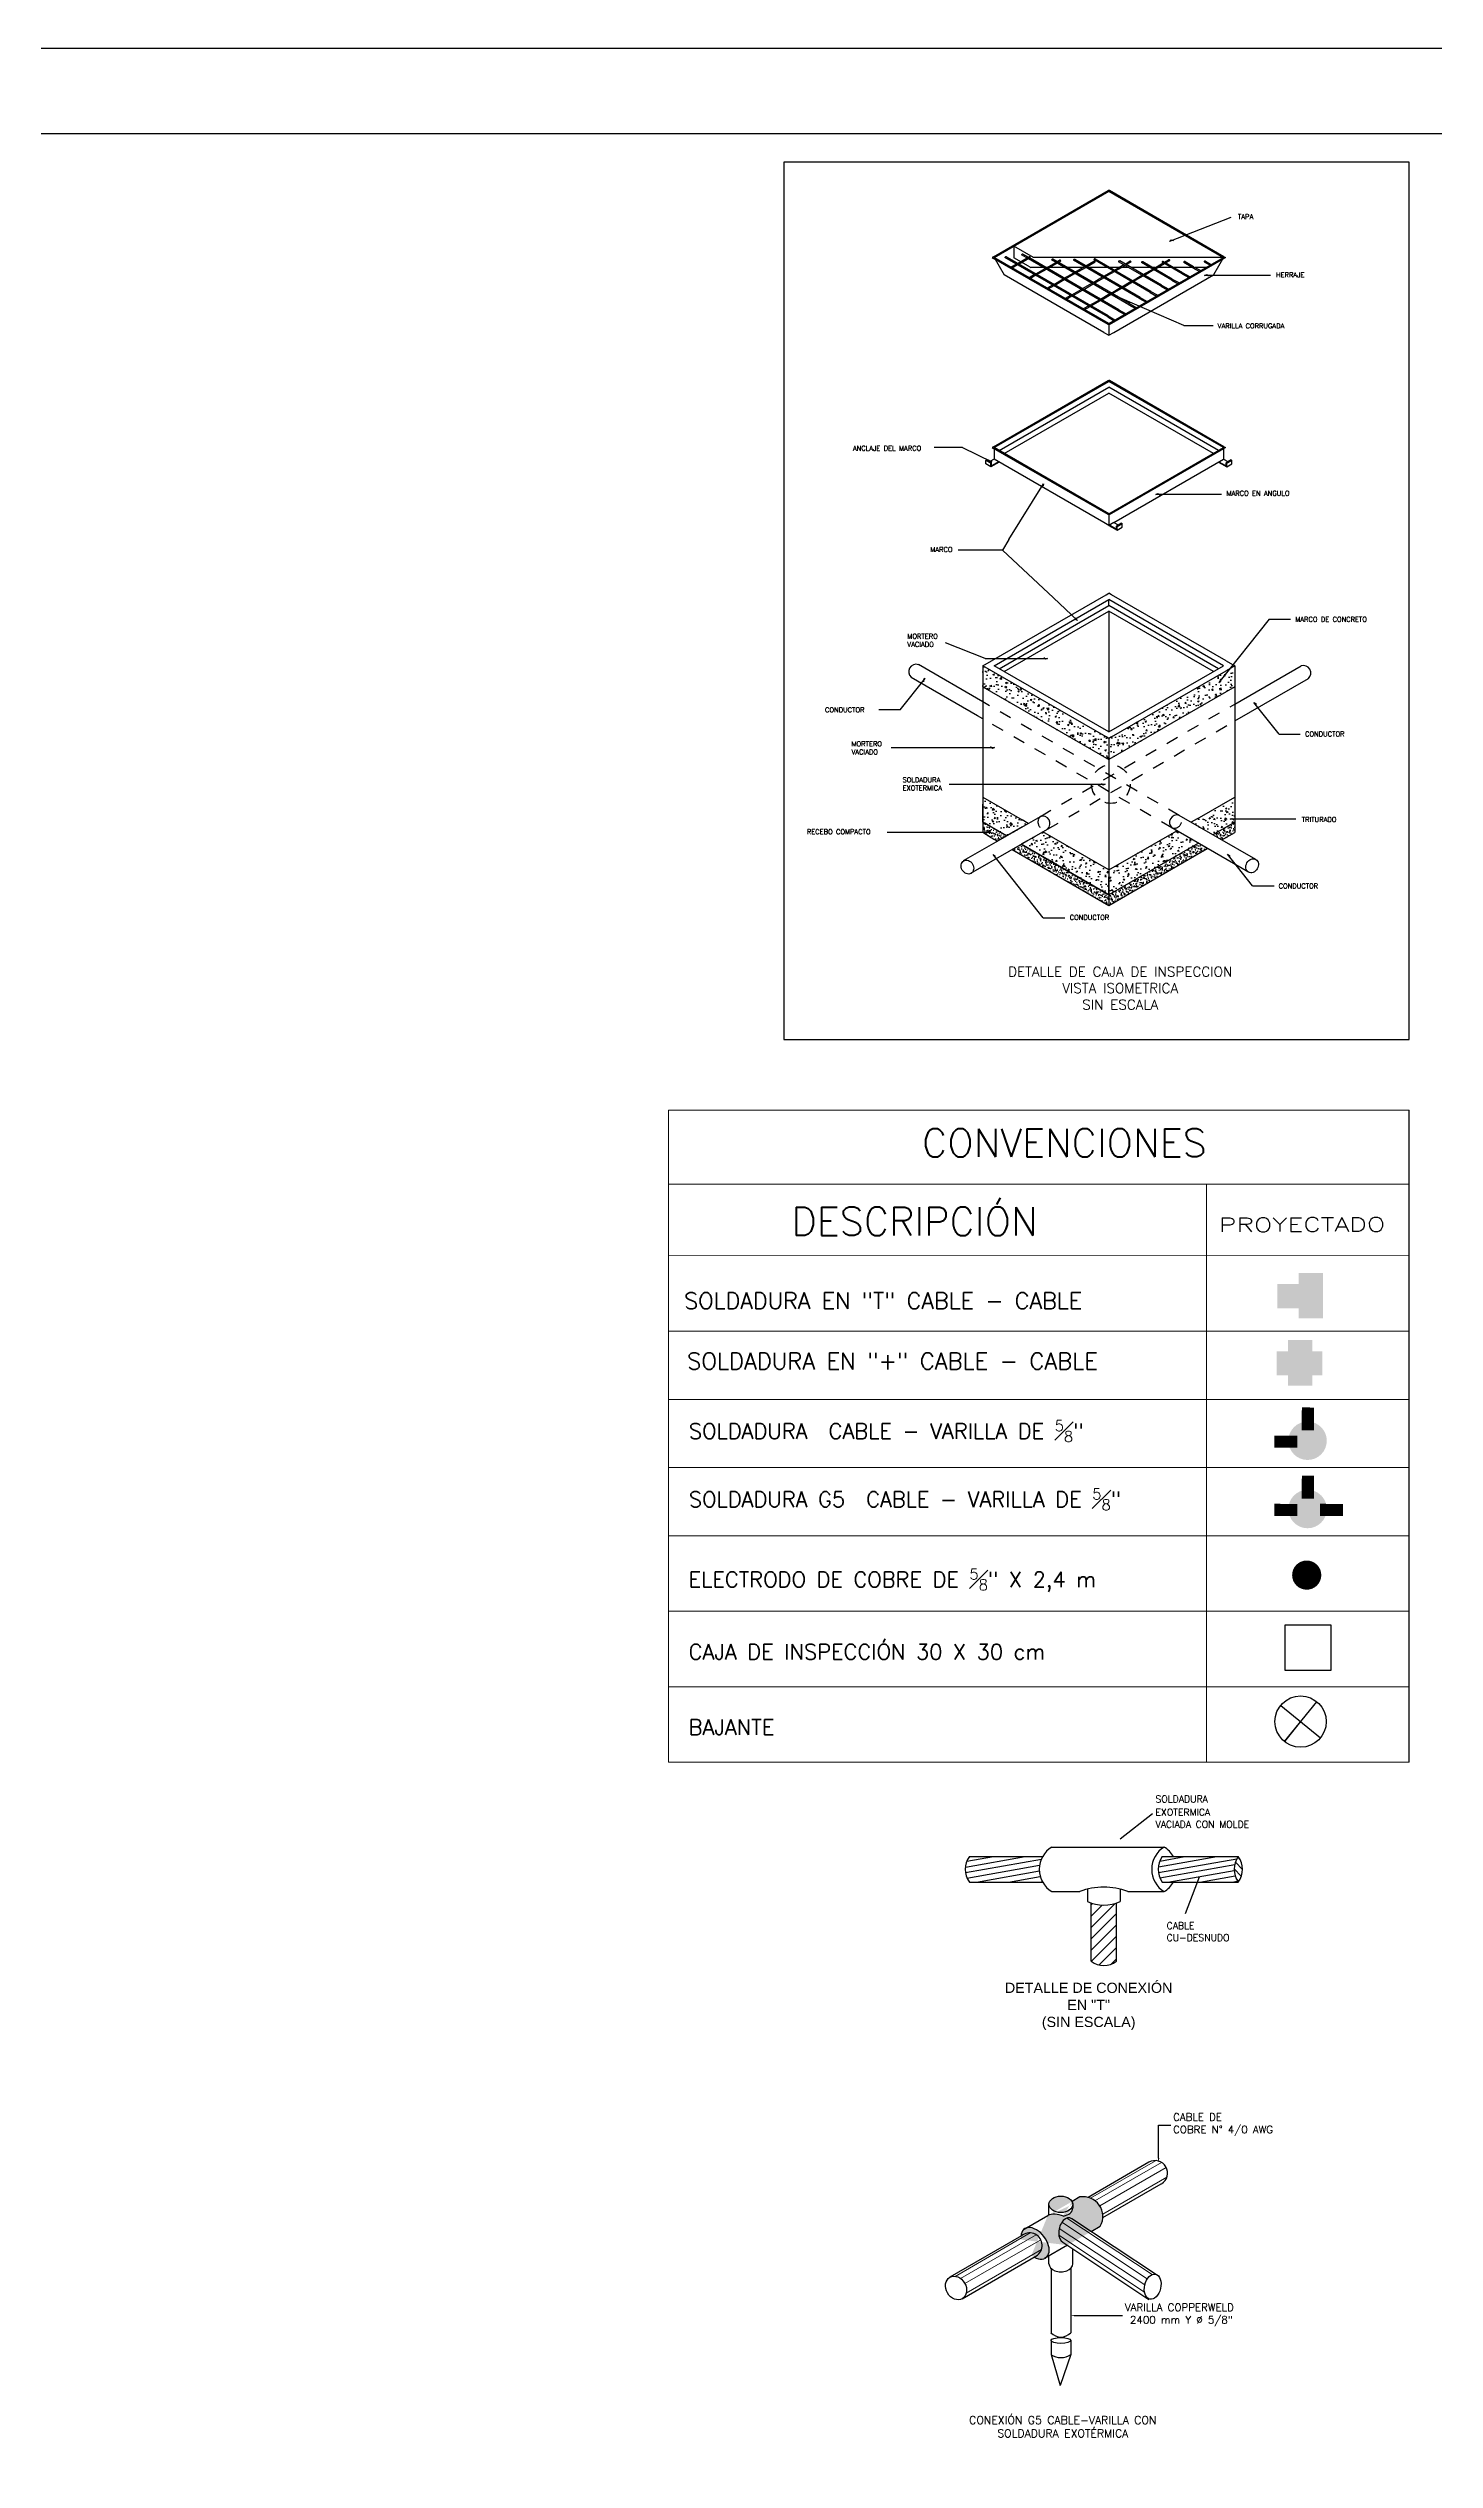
# Model space of a CAD drawing. Header units: millimetres. Extents: x 4.4 to 81.4, y 5.1 to 81.2.
# Drawn here: x 25.36 to 36.75, y 15.33 to 35.14 of the extents above; entities that cross this region are included whole.
import ezdxf
from ezdxf import colors
from ezdxf.entities.mleader import LeaderData, LeaderLine
from ezdxf.math import Vec2, Vec3

# ---------------------------------------------------------------- set-up
doc = ezdxf.new("R2010")
doc.units = ezdxf.units.MM
doc.linetypes.add('AM_ISO08W050', pattern=[18, 12, -1.5, 3, -1.5])
doc.linetypes.add('DASHED2', pattern=[0.375, 0.25, -0.125])
doc.layers.get('Defpoints').update_dxf_attribs({"color": 8})
for name, color, linetype in [('.', 1, 'Continuous'), ('apantallamiento', 7, 'Continuous'), ('DIM', 8, 'Continuous'), ('plano', 7, 'Continuous'), ('R140', 4, 'Continuous')]:
    doc.layers.add(name, color=color, linetype=linetype)
for name, color, linetype, lineweight in [('electrico', 7, 'Continuous', 30), ('Hatch', 9, 'Continuous', 5), ('TEXTOELECTRICO', 7, 'Continuous', 25)]:
    doc.layers.add(name, color=color, linetype=linetype, lineweight=lineweight)
doc.styles.add('RomanS', font='romans.shx')
doc.styles.add('SIMPLEX', font='SIMPLEX.shx')
doc.styles.get("Standard").update_dxf_attribs({"font": 'arial.ttf'})
pattern_1 = [(200, (929.59183, -817.87807), (-0.5897895, 0.412975), [0.075, -0.825]), (145, (929.5918, -817.8781), (-0.255934, -0.720793), [0.06, -0.66]), (250.45144, (929.5427, -817.84365), (-0.8457234, -0.307818), [0.06374, -0.701142]), (196.1842, (929.4918, -818.0513), (-0.8414985, 0.6769646), [0.1125, -1.2375]), (246.6356, (929.4217, -817.9949), (-1.2965, -0.3762805), [0.09561, -1.051714]), (141.1842, (929.4918, -818.0513), (-1.2965, -0.3762805), [0.09, -0.99]), (171, (929.4302, -817.958), (-0.3156272, 0.6471317), [0.075, -0.825]), (116, (929.4302, -817.958), (-0.5732923, -0.5063407), [0.06, -0.66]), (221.45144, (929.4039, -817.90405), (-0.8889195, 0.140791), [0.06374, -0.701142]), (187.5, (929.59183, -817.87807), (-0.17697767, -0.2822146), [0, -0.652, 0, -0.67, 0, -0.6625]), (157.5, (929.59183, -817.87807), (-0.4250308, -0.2100358), [0, -0.382, 0, -0.637, 0, -0.2525]), (117.5, (929.78495, -817.98957), (-0.45102635, 0.2864443), [0, -0.25, 0, -0.78, 0, -1.035]), (107.5, (929.87156, -818.03957), (-0.5551065, 0.2048996), [0, -0.325, 0, -0.518, 0, -0.735])]
pattern_2 = [(187.5, (929.59183, -817.87807), (-0.0908858, -0.1700175), [0, -0.152, 0, -0.17, 0, -0.1625]), (157.5, (929.59183, -817.87807), (-0.29437446, -0.1559162), [0, -0.082, 0, -0.137, 0, -0.0525]), (117.5, (929.69835, -817.93957), (-0.26997555, 0.155217), [0, -0.05, 0, -0.18, 0, -0.235]), (107.5, (929.69835, -817.93957), (-0.304222, 0.0742974), [0, -0.025, 0, -0.118, 0, -0.135])]

# ---------------------------------------------------------------- blocks, each defined once
blk = doc.blocks.new('CAJA DE INSPECCION')
h = blk.add_hatch(color=256)
h.dxf.hatch_style = 1
h.paths.add_polyline_path([(1030.5, -730.7), (1030.43, -730.74), (1030.5, -730.78), (1036, -733.95), (1036.02, -733.97), (1036.05, -733.95), (1041.55, -730.78), (1041.62, -730.74), (1041.55, -730.7), (1036.05, -727.52), (1036.02, -727.51), (1036, -727.52)])
h.paths.add_polyline_path([(1036.02, -733.91), (1030.52, -730.74), (1036.02, -727.56), (1041.52, -730.74)], flags=16)
h = blk.add_hatch(color=256)
h.dxf.hatch_style = 1
h.paths.add_polyline_path([(1030.5, -739.82), (1030.43, -739.86), (1030.5, -739.9), (1036, -743.07), (1036.02, -743.09), (1036.05, -743.07), (1041.55, -739.9), (1041.62, -739.86), (1041.55, -739.82), (1036.05, -736.64), (1036.02, -736.63), (1036, -736.64)])
h.paths.add_polyline_path([(1036.02, -743.03), (1030.52, -739.86), (1036.02, -736.68), (1041.52, -739.86)], flags=16)
h = blk.add_hatch()
h.set_pattern_fill('AR-CONC', color=256, scale=0.1)
h.set_pattern_definition([(50, (929.59183, -817.87807), (0.7172602, -0.0627521), [0.075, -0.825]), (355, (929.5918, -817.8781), (-0.1387513, 0.752192), [0.06, -0.66]), (100.45144, (929.6516, -817.8833), (0.578509, 0.68944), [0.06374, -0.701142]), (46.1842, (929.5918, -817.6781), (1.0672413, -0.165519), [0.1125, -1.2375]), (96.6356, (929.6808, -817.6919), (0.934662, 0.974119), [0.09561, -1.051714]), (351.1842, (929.5918, -817.6781), (0.934662, 0.974119), [0.09, -0.99]), (21, (929.69183, -817.72807), (0.596907, -0.402619), [0.075, -0.825]), (326, (929.6918, -817.7281), (0.2433153, 0.72515), [0.06, -0.66]), (71.45144, (929.7416, -817.7616), (0.8402224, 0.322531), [0.06374, -0.701142]), (37.5, (929.59183, -817.87807), (0.01215986, 0.33289385), [0, -0.652, 0, -0.67, 0, -0.6625]), (7.5, (929.59183, -817.87807), (0.2630695, 0.3944117), [0, -0.382, 0, -0.637, 0, -0.2525]), (327.5, (929.36883, -817.87807), (0.53382244, -0.02255487), [0, -0.25, 0, -0.78, 0, -1.035]), (317.5, (929.26883, -817.87807), (0.5831862, 0.100105), [0, -0.325, 0, -0.518, 0, -0.735])])
h.paths.add_polyline_path([(1030.39, -750.56), (1029.98, -750.33), (1029.98, -751.33), (1036.02, -754.82), (1036.02, -753.82), (1035.89, -753.74)])
h.paths.add_polyline_path([(1042.07, -751.33), (1042.07, -750.33), (1041.66, -750.56), (1036.16, -753.74), (1036.02, -753.82), (1036.02, -754.82)])
h = blk.add_hatch()
h.set_pattern_fill('AR-CONC', color=256, scale=0.1, angle=150)
h.set_pattern_definition(pattern_1)
h.paths.add_polyline_path([(1032.16, -757.89), (1031.12, -758.49), (1029.98, -757.83), (1029.98, -756.63)])
h.paths.add_polyline_path([(1031.82, -758.89), (1032.86, -758.29), (1036.02, -760.12), (1036.02, -761.32)])
h = blk.add_hatch()
h.set_pattern_fill('AR-CONC', color=256, scale=0.1, angle=150)
h.set_pattern_definition(pattern_1)
h.paths.add_polyline_path([(1039.98, -757.83), (1041.02, -758.43), (1042.07, -757.83), (1042.07, -756.63)])
h.paths.add_polyline_path([(1040.32, -758.84), (1039.28, -758.24), (1036.02, -760.12), (1036.02, -761.32)])
h = blk.add_hatch()
h.set_pattern_fill('AR-SAND', color=256, scale=0.1, angle=150)
h.set_pattern_definition(pattern_2)
h.paths.add_polyline_path([(1029.98, -758.33), (1030.42, -758.08), (1029.98, -757.83)])
h.paths.add_polyline_path([(1031.82, -758.89), (1031.39, -759.14), (1036.02, -761.82), (1036.02, -761.32)])
h.paths.add_polyline_path([(1030.69, -758.74), (1031.12, -758.49), (1030.42, -758.08), (1029.98, -758.33)])
h = blk.add_hatch()
h.set_pattern_fill('AR-SAND', color=256, scale=0.1, angle=150)
h.set_pattern_definition(pattern_2)
h.paths.add_polyline_path([(1040.75, -759.09), (1040.32, -758.84), (1036.02, -761.32), (1036.02, -761.82)])
h.paths.add_polyline_path([(1041.02, -758.43), (1041.45, -758.68), (1042.07, -758.33), (1042.07, -757.83)])
for p, q in [((1030.5, -730.7), (1036, -727.52)), ((1030.52, -730.74), (1036.02, -727.56)), ((1036, -727.52), (1036.02, -727.51)), ((1036.05, -727.52), (1036.02, -727.51)), ((1041.52, -730.74), (1036.02, -727.56)), ((1036.02, -727.56), (1041.52, -730.74)), ((1041.55, -730.7), (1036.05, -727.52)), ((1041.88, -728.82), (1038.94, -729.97)), ((1038.94, -729.97), (1039.02, -729.89)), ((1039.02, -729.89), (1039.12, -729.92)), ((1030.5, -730.7), (1030.43, -730.74)), ((1030.43, -730.74), (1030.5, -730.78)), ((1036, -733.95), (1030.5, -730.78)), ((1036.02, -733.91), (1030.52, -730.74)), ((1030.52, -730.74), (1031, -731.57)), ((1035.97, -733.59), (1031.04, -730.74)), ((1031.15, -730.74), (1031.1, -730.71)), ((1036, -733.54), (1031.15, -730.74)), ((1031.59, -731.06), (1031.33, -731.21)), ((1031.65, -731.09), (1031.36, -731.26)), ((1032.41, -730.74), (1031.47, -730.19)), ((1031.47, -730.19), (1031.47, -730.75)), ((1032.17, -731.15), (1031.47, -730.75)), ((1031.65, -731.02), (1032.1, -730.76)), ((1031.71, -731.06), (1032.16, -730.8)), ((1032.06, -730.74), (1031.84, -730.61)), ((1032.18, -730.74), (1031.9, -730.58)), ((1036.48, -733.29), (1032.06, -730.74)), ((1032.16, -730.73), (1032.2, -730.71)), ((1032.17, -731.15), (1032.28, -731.22)), ((1036.51, -733.24), (1032.18, -730.74)), ((1032.22, -730.76), (1032.26, -730.74)), ((1041.52, -730.74), (1032.41, -730.74)), ((1033.03, -731.23), (1033.48, -730.97)), ((1033.09, -731.26), (1033.54, -731)), ((1036.99, -733), (1033.28, -730.85)), ((1037.02, -732.95), (1033.34, -730.82)), ((1033.54, -730.93), (1033.66, -730.86)), ((1033.6, -730.97), (1033.72, -730.9)), ((1037.5, -732.7), (1034.33, -730.87)), ((1037.53, -732.65), (1034.39, -730.84)), ((1034.4, -731.44), (1034.86, -731.17)), ((1034.92, -731.14), (1035.31, -730.91)), ((1034.98, -731.17), (1035.37, -730.95)), ((1038.01, -732.41), (1035.31, -730.84)), ((1038.04, -732.36), (1035.37, -730.81)), ((1036.02, -733.91), (1041.52, -730.74)), ((1036.05, -733.95), (1041.55, -730.78)), ((1036.29, -731.35), (1036.75, -731.08)), ((1036.35, -731.38), (1036.81, -731.12)), ((1038.53, -732.11), (1036.49, -730.94)), ((1038.56, -732.06), (1036.55, -730.9)), ((1036.81, -731.05), (1037.03, -730.92)), ((1036.86, -731.08), (1037.09, -730.95)), ((1039.04, -731.82), (1037.59, -730.98)), ((1039.07, -731.77), (1037.65, -730.95)), ((1038.18, -731.26), (1038.64, -731)), ((1038.24, -731.29), (1038.7, -731.03)), ((1039.55, -731.52), (1038.58, -730.96)), ((1039.58, -731.47), (1038.64, -730.93)), ((1038.7, -730.96), (1038.89, -730.85)), ((1038.75, -731), (1038.95, -730.88)), ((1040.06, -731.23), (1039.62, -730.97)), ((1040.09, -731.18), (1039.68, -730.94)), ((1040.09, -731.18), (1040.4, -731.35)), ((1040.6, -730.95), (1040.88, -731.11)), ((1040.66, -730.92), (1040.91, -731.06)), ((1040.91, -731.06), (1040.94, -731.08)), ((1041.52, -730.74), (1041.04, -731.57)), ((1041.55, -730.7), (1041.62, -730.74)), ((1041.62, -730.74), (1041.55, -730.78)), ((1035.78, -734.33), (1031, -731.57)), ((1032.46, -731.56), (1032.2, -731.71)), ((1032.52, -731.59), (1032.23, -731.76)), ((1032.89, -731.22), (1032.28, -731.22)), ((1032.52, -731.52), (1032.97, -731.26)), ((1032.57, -731.56), (1033.03, -731.3)), ((1034.78, -731.22), (1033.01, -731.22)), ((1033.32, -732.06), (1033.07, -732.21)), ((1033.38, -732.09), (1033.1, -732.26)), ((1033.38, -732.03), (1033.83, -731.76)), ((1033.44, -732.06), (1033.89, -731.8)), ((1033.89, -731.73), (1034.35, -731.47)), ((1033.95, -731.76), (1034.4, -731.5)), ((1034.25, -732.53), (1034.7, -732.27)), ((1034.31, -732.56), (1034.76, -732.3)), ((1034.46, -731.47), (1034.92, -731.21)), ((1034.76, -732.23), (1035.21, -731.97)), ((1034.82, -732.27), (1035.27, -732)), ((1034.94, -731.22), (1034.9, -731.22)), ((1035.96, -731.22), (1035.05, -731.22)), ((1035.27, -731.94), (1035.72, -731.67)), ((1035.33, -731.97), (1035.78, -731.71)), ((1035.78, -731.64), (1036.24, -731.38)), ((1035.84, -731.67), (1036.29, -731.41)), ((1036.51, -731.22), (1036.08, -731.22)), ((1036.14, -732.44), (1036.59, -732.18)), ((1036.2, -732.47), (1036.65, -732.21)), ((1036.26, -734.33), (1041.04, -731.57)), ((1036.98, -731.22), (1036.63, -731.22)), ((1036.65, -732.14), (1037.1, -731.88)), ((1036.71, -732.18), (1037.16, -731.91)), ((1038, -731.22), (1037.1, -731.22)), ((1037.16, -731.85), (1037.61, -731.59)), ((1037.22, -731.88), (1037.67, -731.62)), ((1037.67, -731.55), (1038.13, -731.29)), ((1037.73, -731.59), (1038.18, -731.32)), ((1038.04, -732.36), (1038.35, -732.53)), ((1038.25, -731.22), (1038.12, -731.22)), ((1039.02, -731.22), (1038.37, -731.22)), ((1038.53, -732.11), (1038.84, -732.29)), ((1038.56, -732.06), (1038.87, -732.24)), ((1038.87, -732.24), (1038.89, -732.26)), ((1039.04, -731.82), (1039.35, -732)), ((1039.07, -731.77), (1039.38, -731.94)), ((1040.05, -731.22), (1039.14, -731.22)), ((1039.38, -731.94), (1039.41, -731.96)), ((1039.55, -731.52), (1039.86, -731.7)), ((1039.58, -731.47), (1039.89, -731.65)), ((1039.89, -731.65), (1039.92, -731.67)), ((1040.06, -731.23), (1040.37, -731.41)), ((1040.69, -731.22), (1040.16, -731.22)), ((1040.4, -731.35), (1040.43, -731.37)), ((1040.62, -731.6), (1040.73, -731.56)), ((1043.78, -731.6), (1040.62, -731.6)), ((1040.73, -731.56), (1040.81, -731.63)), ((1034.19, -732.56), (1033.93, -732.71)), ((1034.25, -732.59), (1033.96, -732.76)), ((1035.06, -733.06), (1034.8, -733.21)), ((1035.12, -733.1), (1034.83, -733.26)), ((1035.12, -733.03), (1035.57, -732.77)), ((1035.18, -733.06), (1035.63, -732.8)), ((1035.63, -732.73), (1036.08, -732.47)), ((1035.69, -732.77), (1036.14, -732.5)), ((1039.63, -734), (1036.07, -732.47)), ((1036.07, -732.47), (1036.18, -732.47)), ((1036.18, -732.47), (1036.24, -732.57)), ((1036.48, -733.29), (1036.79, -733.47)), ((1036.51, -733.24), (1036.82, -733.42)), ((1036.82, -733.42), (1036.85, -733.44)), ((1036.99, -733), (1037.3, -733.18)), ((1037.02, -732.95), (1037.33, -733.13)), ((1037.33, -733.13), (1037.36, -733.14)), ((1037.5, -732.7), (1037.81, -732.88)), ((1037.53, -732.65), (1037.84, -732.83)), ((1037.84, -732.83), (1037.87, -732.85)), ((1038.01, -732.41), (1038.32, -732.59)), ((1038.35, -732.53), (1038.38, -732.55)), ((1035.78, -734.33), (1036.02, -734.47)), ((1035.97, -733.59), (1036.28, -733.77)), ((1036, -733.54), (1036.31, -733.72)), ((1036.02, -733.97), (1036, -733.95)), ((1036.02, -733.91), (1036.02, -734.47)), ((1036.05, -733.95), (1036.02, -733.97)), ((1036.02, -734.47), (1036.26, -734.33)), ((1036.31, -733.72), (1036.34, -733.73)), ((1039.63, -734), (1041.03, -734)), ((1030.5, -739.82), (1036, -736.64)), ((1030.52, -739.86), (1036.02, -736.68)), ((1030.76, -740), (1036.02, -736.96)), ((1036, -736.64), (1036.02, -736.63)), ((1036.05, -736.64), (1036.02, -736.63)), ((1041.52, -739.86), (1036.02, -736.68)), ((1041.28, -740), (1036.02, -736.96)), ((1041.55, -739.82), (1036.05, -736.64)), ((1031, -740.14), (1036.02, -737.24)), ((1041.04, -740.14), (1036.02, -737.24)), ((1029, -739.85), (1027.64, -739.85)), ((1029, -739.85), (1030.42, -740.54)), ((1030.16, -740.45), (1030.13, -740.47)), ((1030.16, -740.45), (1030.4, -740.59)), ((1030.31, -740.53), (1030.26, -740.44)), ((1030.52, -740.41), (1030.31, -740.53)), ((1030.5, -739.82), (1030.43, -739.86)), ((1030.43, -739.86), (1030.5, -739.9)), ((1036, -743.07), (1030.5, -739.9)), ((1036.02, -743.03), (1030.52, -739.86)), ((1030.52, -739.86), (1030.52, -740.41)), ((1035.78, -743.45), (1030.52, -740.41)), ((1036.02, -743.03), (1041.52, -739.86)), ((1036.05, -743.07), (1041.55, -739.9)), ((1036.26, -743.45), (1041.52, -740.41)), ((1041.52, -739.86), (1041.52, -740.41)), ((1041.52, -740.41), (1041.73, -740.53)), ((1041.55, -739.82), (1041.62, -739.86)), ((1041.62, -739.86), (1041.55, -739.9)), ((1041.89, -740.45), (1041.65, -740.59)), ((1041.89, -740.45), (1041.92, -740.47)), ((1030.13, -740.64), (1030.13, -740.47)), ((1030.37, -740.6), (1030.13, -740.47)), ((1030.37, -740.78), (1030.13, -740.64)), ((1030.42, -740.54), (1030.31, -740.53)), ((1030.76, -740.55), (1030.37, -740.78)), ((1030.4, -740.59), (1030.37, -740.6)), ((1030.37, -740.78), (1030.37, -740.6)), ((1030.74, -740.54), (1030.4, -740.73)), ((1030.4, -740.73), (1030.4, -740.59)), ((1031.23, -744.27), (1032.89, -741.59)), ((1032.89, -741.59), (1032.87, -741.69)), ((1041.28, -740.55), (1041.68, -740.78)), ((1041.31, -740.54), (1041.65, -740.73)), ((1041.65, -740.73), (1041.65, -740.59)), ((1041.65, -740.59), (1041.68, -740.6)), ((1041.68, -740.6), (1041.92, -740.47)), ((1041.68, -740.78), (1041.68, -740.6)), ((1041.68, -740.78), (1041.92, -740.64)), ((1041.92, -740.64), (1041.92, -740.47)), ((1032.87, -741.69), (1032.77, -741.73)), ((1038.28, -742.1), (1038.38, -742.06)), ((1041.43, -742.1), (1038.28, -742.1)), ((1038.38, -742.06), (1038.47, -742.12)), ((1036.02, -743.59), (1035.78, -743.45)), ((1036.02, -743.09), (1036, -743.07)), ((1036.02, -743.03), (1036.02, -743.59)), ((1036.05, -743.07), (1036.02, -743.09)), ((1036.26, -743.45), (1036.02, -743.59)), ((1036.02, -743.59), (1036.42, -743.82)), ((1036.05, -743.57), (1036.39, -743.77)), ((1036.26, -743.45), (1036.47, -743.57)), ((1036.63, -743.48), (1036.39, -743.62)), ((1036.39, -743.77), (1036.39, -743.62)), ((1036.39, -743.62), (1036.42, -743.64)), ((1036.42, -743.64), (1036.66, -743.5)), ((1036.42, -743.82), (1036.42, -743.64)), ((1036.42, -743.82), (1036.66, -743.68)), ((1036.63, -743.48), (1036.66, -743.5)), ((1036.66, -743.68), (1036.66, -743.5)), ((1030.92, -744.78), (1028.79, -744.78)), ((1031.23, -744.27), (1030.92, -744.78)), ((1033.37, -747.07), (1030.92, -744.78)), ((1030.39, -750.09), (1035.89, -746.92)), ((1030.52, -750.33), (1036.02, -747.15)), ((1033.37, -747.07), (1034.52, -748.15)), ((1035.89, -746.92), (1036.02, -746.84)), ((1036.16, -746.92), (1036.02, -746.84)), ((1041.52, -750.33), (1036.02, -747.15)), ((1036.02, -747.43), (1036.02, -747.15)), ((1041.66, -750.09), (1036.16, -746.92)), ((1030.76, -750.47), (1036.02, -747.43)), ((1031, -750.6), (1036.02, -747.71)), ((1034.42, -748.11), (1034.4, -748)), ((1034.52, -748.15), (1034.42, -748.11)), ((1041.28, -750.47), (1036.02, -747.43)), ((1041.04, -750.6), (1036.02, -747.71)), ((1036.02, -747.71), (1036.02, -753.5)), ((1043.72, -748.09), (1041.3, -751.13)), ((1043.72, -748.09), (1044.74, -748.09)), ((1029.98, -752.06), (1026.89, -750.27)), ((1029.98, -750.33), (1030.39, -750.09)), ((1030.39, -750.56), (1029.98, -750.33)), ((1029.98, -750.33), (1029.98, -751.33)), ((1030.1, -749.97), (1033.09, -749.97)), ((1035.89, -753.74), (1030.39, -750.56)), ((1036.02, -753.5), (1030.52, -750.33)), ((1032.99, -750.01), (1032.9, -749.94)), ((1033.09, -749.97), (1032.99, -750.01)), ((1036.02, -753.5), (1041.52, -750.33)), ((1036.16, -753.74), (1041.66, -750.56)), ((1041.66, -750.09), (1042.07, -750.33)), ((1042.07, -750.33), (1041.66, -750.56)), ((1042.07, -750.33), (1042.07, -751.33)), ((1042.07, -752.16), (1045.25, -750.33)), ((1026.02, -752.44), (1027.22, -750.93)), ((1029.72, -752.72), (1026.54, -750.88)), ((1027.22, -750.93), (1027.13, -750.98)), ((1027.13, -750.98), (1027.13, -751.09)), ((1029.98, -751.33), (1036.02, -754.82)), ((1029.98, -751.33), (1029.98, -757.33)), ((1042.07, -751.33), (1036.02, -754.82)), ((1041.3, -751.13), (1041.4, -751.07)), ((1041.4, -751.07), (1041.4, -750.96)), ((1042.07, -752.97), (1045.6, -750.93)), ((1042.07, -751.33), (1042.07, -757.33)), ((1026.02, -752.44), (1024.99, -752.44)), ((1044.19, -753.6), (1042.98, -752.08)), ((1042.98, -752.08), (1043.08, -752.14)), ((1043.08, -752.14), (1043.08, -752.25)), ((1025.58, -754.25), (1030.54, -754.25)), ((1030.44, -754.29), (1030.35, -754.22)), ((1030.54, -754.25), (1030.44, -754.29)), ((1036.02, -753.82), (1035.89, -753.74)), ((1036.16, -753.74), (1036.02, -753.82)), ((1036.02, -753.82), (1036.02, -754.82)), ((1044.19, -753.6), (1045.21, -753.6)), ((1036.02, -754.82), (1036.02, -760.82)), ((1028.37, -756.01), (1035.85, -756.01)), ((1029.98, -756.63), (1031.87, -757.72)), ((1035.75, -756.05), (1035.67, -755.98)), ((1035.85, -756.01), (1035.75, -756.05)), ((1040.27, -757.67), (1042.07, -756.63)), ((1029.06, -759.67), (1032.74, -757.55)), ((1029.98, -757.83), (1029.98, -756.96)), ((1029.98, -757.33), (1029.98, -757.94)), ((1032.16, -757.89), (1031.87, -757.72)), ((1043.08, -759.62), (1039.4, -757.5)), ((1040.27, -757.67), (1039.98, -757.83)), ((1041.84, -757.69), (1041.94, -757.65)), ((1045, -757.69), (1041.84, -757.69)), ((1041.94, -757.65), (1042.03, -757.71)), ((1042.07, -757.33), (1042.07, -758.33)), ((1025.39, -758.3), (1030.35, -758.3)), ((1029.41, -760.28), (1033.09, -758.16)), ((1030.07, -757.88), (1029.98, -757.83)), ((1031.12, -758.49), (1029.98, -757.83)), ((1030.25, -758.34), (1030.16, -758.28)), ((1030.35, -758.3), (1030.25, -758.34)), ((1030.34, -758.54), (1030.69, -758.74)), ((1031.12, -758.49), (1030.77, -758.29)), ((1031.87, -758.05), (1031.12, -758.49)), ((1032.57, -758.46), (1031.82, -758.89)), ((1036.02, -761.32), (1031.82, -758.89)), ((1031.82, -758.89), (1036.02, -761.32)), ((1036.02, -760.12), (1032.86, -758.29)), ((1036.02, -760.12), (1039.28, -758.24)), ((1040.32, -758.84), (1036.02, -761.32)), ((1042.73, -760.23), (1039.05, -758.1)), ((1042.07, -757.83), (1041.02, -758.43)), ((1041.45, -758.68), (1042.07, -758.33)), ((1032.88, -762.42), (1030.47, -759.38)), ((1030.47, -759.38), (1030.56, -759.44)), ((1030.56, -759.44), (1030.57, -759.55)), ((1031.39, -759.14), (1036.02, -761.82)), ((1036.02, -761.82), (1040.75, -759.09)), ((1042.92, -760.88), (1041.72, -759.37)), ((1041.72, -759.37), (1041.81, -759.42)), ((1041.81, -759.42), (1041.81, -759.53)), ((1036.02, -761.32), (1036.02, -760.45)), ((1036.02, -760.82), (1036.02, -761.82)), ((1042.92, -760.88), (1043.95, -760.88)), ((1032.88, -762.42), (1033.91, -762.42))]:
    blk.add_line(p, q)
at = {"color": 7}
for p, q in [((1030.1, -749.97), (1028.19, -749.23)), ((1029.98, -752.87), (1029.72, -752.72)), ((1029.98, -757.94), (1029.98, -758.33)), ((1030.34, -758.54), (1029.98, -758.33)), ((1030.77, -758.29), (1030.07, -757.88))]:
    blk.add_line(p, q, dxfattribs=at)
at = {"linetype": 'DASHED2'}
for p, q in [((1039.4, -757.5), (1029.98, -752.06)), ((1039.05, -758.1), (1029.98, -752.87)), ((1032.74, -757.55), (1042.07, -752.16)), ((1033.09, -758.16), (1042.07, -752.97))]:
    blk.add_line(p, q, dxfattribs=at)
at = {"color": 7}
blk.add_lwpolyline([(1020.43, -768.25), (1050.43, -768.25), (1050.43, -726.17), (1020.43, -726.17)], close=True, dxfattribs=at)
at = {"linetype": 'DASHED2'}
blk.add_circle((1036.12, -756), 0.927, dxfattribs=at)
for centre, radius, start, end in [((1031.08, -730.74), 0.0393, 60.0553, 179.9447), ((1031.88, -730.61), 0.0393, 60.0553, 179.9447), ((1032.22, -730.74), 0.0393, 0.0553, 119.9447), ((1033.32, -730.85), 0.0393, 60.0553, 179.9447), ((1033.68, -730.9), 0.0393, 0.0553, 119.9447), ((1034.37, -730.87), 0.0393, 60.0553, 179.9447), ((1035.35, -730.84), 0.0393, 60.0553, 179.9447), ((1035.33, -730.95), 0.0393, 0.0553, 119.9447), ((1036.53, -730.94), 0.0393, 60.0553, 179.9447), ((1037.05, -730.95), 0.0393, 0.0553, 119.9447), ((1037.63, -730.98), 0.0393, 60.0553, 179.9447), ((1038.62, -730.96), 0.0393, 60.0553, 179.9447), ((1038.91, -730.88), 0.0393, 0.0553, 119.9447), ((1039.66, -730.97), 0.0393, 60.0553, 179.9447), ((1040.64, -730.95), 0.0393, 60.0553, 179.9447), ((1026.78, -750.61), 0.357, 71.7549, 228.2451), ((1045.36, -750.67), 0.357, 311.7549, 108.2451), ((1032.85, -757.89), 0.357, 311.7549, 108.2451), ((1039.29, -757.84), 0.357, 71.7549, 228.2451)]:
    blk.add_arc(centre, radius, start, end)
for centre, start, end in [((1032.98, -757.82), 131.6315, 288.1217), ((1039.16, -757.76), 251.6315, 48.1217)]:
    blk.add_arc(centre, 0.357, start, end, dxfattribs=at)
for centre, major_axis in [((1029.24, -759.98), (-0.175, 0.303)), ((1042.9, -759.92), (-0.175, -0.303))]:
    blk.add_ellipse(centre, major_axis=major_axis, ratio=0.815625, start_param=-1.570796, end_param=4.712389)
at = {"layer": 'electrico', "color": 7, "linetype": 'AM_ISO08W050', "lineweight": 0, "ltscale": 0.7, "attachment_point": 1, "rotation": 359.9967, "style": 'RomanS'}
for s, width, gutter_width, heights, insert, char_height in [('TAPA', 4.7376, 1, [0], (1042.22, -728.66), 0.235), ('HERRAJE', 4.7376, 1, [0], (1044.04, -731.45), 0.235), ('VARILLA CORRUGADA', 4.7376, 1, [0], (1041.25, -733.9), 0.2345), ('ANCLAJE DEL MARCO', 4.7376, 1, [0], (1023.75, -739.77), 0.2345), ('MARCO EN ANGULO ', 4.7376, 1, [0], (1041.67, -741.93), 0.2345), ('MARCO', 4.7376, 1, [0], (1027.46, -744.63), 0.235), ('MARCO DE CONCRETO ', 4.7376, 1, [0], (1044.97, -747.98), 0.2345), ('MORTERO\\PVACIADO', 1.758, 1, [0], (1026.36, -748.79), 0.235), ('CONDUCTOR', 4.7376, 1, [0], (1022.41, -752.32), 0.235), ('MORTERO\\PVACIADO', 1.758, 1, [0], (1023.68, -753.95), 0.235), ('CONDUCTOR', 4.7376, 1, [0], (1045.44, -753.48), 0.235), ('SOLDADURA EXOTERMICA ', 2.4366, 1, [0], (1026.13, -755.68), 0.2345), ('TRITURADO', 4.7376, 1, [0], (1045.28, -757.58), 0.235), ('RECEBO COMPACTO', 4.7376, 1, [0], (1021.54, -758.17), 0.2345), ('CONDUCTOR', 4.7376, 1, [0], (1044.17, -760.77), 0.235), ('CONDUCTOR', 4.7376, 1, [0], (1034.15, -762.28), 0.235), ('\\pxqc;DETALLE DE CAJA DE INSPECCION VISTA ISOMETRICA\\PSIN ESCALA ', 13.5232, 0, [4.04], (1029.81, -764.76), 0.4753)]:
    blk.add_mtext_dynamic_manual_height_columns(s, width=width, gutter_width=gutter_width, heights=heights, dxfattribs=dict(at, insert=insert, char_height=char_height))
blk = doc.blocks.new('*X27')
at = {"color": 0}
for p, q in [((508.7, 12.1), (508, 12.9)), ((509.5, 4.1), (506.3, 7.4)), ((510, 7.2), (506.8, 10.5)), ((508.4, 1.7), (507.3, 2.8))]:
    blk.add_line(p, q, dxfattribs=at)
blk = doc.blocks.new('*X26')
at = {"color": 0}
for p, q in [((383.1, 8.2), (410.5, 13.1)), ((383.1, 5.7), (417.9, 11.8)), ((383.7, 10.9), (395.9, 13.1)), ((471.5, 8.3), (498.3, 13.1)), ((471.5, 5.8), (507.5, 12.1)), ((472.2, 11), (483.6, 13.1)), ((383.8, 3.2), (417.1, 9.1)), ((388.1, 1.4), (417, 6.5)), ((402.8, 1.4), (417.4, 4)), ((417.4, 1.4), (418.4, 1.6)), ((472.2, 3.3), (506.5, 9.4)), ((475.9, 1.4), (506.3, 6.7)), ((490.5, 1.4), (506.7, 4.2)), ((505.2, 1.4), (507.8, 1.8))]:
    blk.add_line(p, q, dxfattribs=at)
blk = doc.blocks.new('detalle de conexion en T')
h = blk.add_hatch()
h.set_pattern_fill('ANSI31', color=256)
h.set_pattern_definition([(45, (8.24695, 4.30839), (-0.0883883, 0.0883883), [])])
h.paths.add_polyline_path([(13.179, 4.969, -0.167864), (12.783, 4.969), (12.783, 4.062, 0.32261), (13.179, 4.062)])
at = {"layer": 'apantallamiento', "color": 7}
for p, q in [((13.739, 6.353), (13.234, 5.961)), ((10.891, 5.69), (12.031, 5.69)), ((12.174, 5.838), (12.729, 5.838)), ((12.729, 5.838), (13.92, 5.838)), ((13.891, 5.69), (15.072, 5.69)), ((10.891, 5.294), (12.031, 5.294)), ((13.891, 5.294), (15.072, 5.294)), ((14.249, 4.805), (14.468, 5.375)), ((12.174, 5.145), (12.608, 5.145)), ((12.729, 5.184), (12.729, 4.99)), ((12.783, 4.062), (12.783, 4.969)), ((13.179, 4.062), (13.179, 4.969)), ((13.234, 5.184), (13.234, 4.99)), ((13.354, 5.145), (13.92, 5.145))]:
    blk.add_line(p, q, dxfattribs=at)
for centre, radius, start, end in [((11.166, 5.492), 0.339, 144.2395, 215.7605), ((12.385, 5.492), 0.406, 121.3607, 238.6393), ((14.132, 5.492), 0.406, 121.3607, 238.6393), ((14.166, 5.492), 0.339, 144.2395, 215.7605), ((13.709, 5.492), 0.406, 29.2058, 58.6393), ((15.347, 5.492), 0.339, 144.2395, 215.7605), ((14.797, 5.492), 0.339, 324.2395, 35.7605), ((13.709, 5.492), 0.406, 301.3607, 330.7942), ((12.981, 4.2), 1.016, 68.4579, 111.5421), ((12.981, 5.542), 0.607, 245.4039, 294.5961), ((12.981, 4.337), 0.339, 234.2395, 305.7605)]:
    blk.add_arc(centre, radius, start, end, dxfattribs=at)
at = {"layer": 'apantallamiento', "color": 7, "xscale": 0.0339247821539246, "yscale": 0.0339247821539246, "zscale": 0.0339247821539246}
for name in ['*X26', '*X27']:
    blk.add_blockref(name, (-2.166, 5.247), dxfattribs=at)
at = {"layer": 'apantallamiento', "color": 7, "style": 'SIMPLEX'}
for s, height, p in [('SOLDADURA', 0.1056, (13.785, 6.532)), ('EXOTERMICA', 0.1056, (13.785, 6.327)), ('VACIADA CON MOLDE', 0.10557, (13.785, 6.138)), ('CABLE ', 0.1056, (13.958, 4.564)), ('CU-DESNUDO', 0.1056, (13.958, 4.376))]:
    blk.add_text(s, height=height, dxfattribs=at).set_placement(p)
at = {"layer": 'plano', "color": 7, "insert": (12.746, 3.729), "char_height": 0.15897, "width": 6.86403, "attachment_point": 2}
blk.add_mtext('DETALLE DE CONEXIÓN\\PEN "T" \\P(SIN ESCALA)', dxfattribs=at)
blk = doc.blocks.new('soldadura')
for points in [[(0.017, 0.255), (0.256, 0.255), (0.256, 0.128), (0.017, 0.128)], [(0.203, 0.255), (0.203, 0.015), (0.076, 0.015), (0.076, 0.255)]]:
    blk.add_hatch(color=2).paths.add_polyline_path(points)
blk = doc.blocks.new('G5')
at = {"layer": '.'}
h = blk.add_hatch(color=7, dxfattribs=at)
h.dxf.hatch_style = 1
edge = h.paths.add_edge_path()
edge.add_ellipse((-81.985, 27.142), major_axis=(-0.0977, 0), ratio=0.690212, start_angle=0, end_angle=360)
edge = h.paths.add_edge_path()
edge.add_line((-82.286, 26.938), (-82.092, 27.05))
edge.add_ellipse((-82.197, 26.821), major_axis=(-0.09, 0.117), ratio=0.625881, start_angle=125.4055, end_angle=397.4603)
edge.add_line((-81.931, 26.806), (-82.12, 26.697))
edge.add_line((-81.735, 26.919), (-81.661, 26.962))
edge.add_arc((-81.802, 27.042), 0.162, 330.5906, 459.7105)
edge.add_line((-81.83, 27.202), (-81.893, 27.165))
edge.add_ellipse((-81.985, 27.111), major_axis=(-0.0977, 0), ratio=0.690212, start_angle=103.4043, end_angle=180)
edge.add_ellipse((-81.989, 26.935), major_axis=(-0.141, 0.081), ratio=0.678625, start_angle=281.3435, end_angle=334.1695)
edge.add_line((-81.887, 27.142), (-81.887, 27.111))
edge.add_line((-81.887, 27.142), (-81.893, 27.165))
for p, q in [((-81.261, 27.487), (-81.76, 27.198)), ((-81.64, 27.033), (-81.16, 27.311)), ((-82.286, 26.938), (-82.092, 27.05)), ((-82.083, 27.054), (-82.083, 27.14)), ((-81.887, 27.142), (-81.887, 27.111)), ((-82.309, 26.882), (-82.897, 26.542)), ((-81.931, 26.806), (-82.12, 26.697)), ((-82.796, 26.366), (-82.176, 26.724)), ((-82.066, 26.617), (-82.066, 26.087)), ((-81.904, 26.617), (-81.904, 26.086)), ((-82.066, 26.023), (-82.066, 25.909)), ((-81.904, 26.023), (-81.904, 25.909)), ((-82.066, 25.909), (-81.99, 25.654)), ((-81.904, 25.909), (-81.99, 25.654))]:
    blk.add_line(p, q)
at = {"color": 7}
for p, q in [((-81.896, 27.025), (-81.2, 26.565)), ((-81.969, 26.83), (-81.262, 26.361))]:
    blk.add_line(p, q, dxfattribs=at)
blk.add_lwpolyline([(-81.735, 26.919), (-81.661, 26.962, 0.631685), (-81.83, 27.202), (-81.893, 27.165)], format="xyb")
for points in [[(-81.887, 26.654), (-81.887, 26.776)], [(-82.083, 26.654), (-82.083, 26.718)]]:
    blk.add_lwpolyline(points)
for centre, radius, start, end in [((-81.21, 27.399), 0.102, 300, 120), ((-82.242, 26.804), 0.103, 309.5952, 130.9298), ((-81.985, 26.163), 0.112, 223.3993, 316.5262), ((-81.985, 26.019), 0.137, 233.6732, 306.3268)]:
    blk.add_arc(centre, radius, start, end)
for centre, major_axis, ratio in [((-81.985, 27.142), (-0.0977, 0), 0.690212), ((-82.846, 26.454), (-0.0508, 0.0879), 0.800244), ((-81.985, 26.023), (-0.0812, 0), 0.29871)]:
    blk.add_ellipse(centre, major_axis=major_axis, ratio=ratio)
for centre, major_axis, ratio, start_param, end_param in [((-82.197, 26.821), (-0.09, 0.117), 0.625881, 2.188739, 6.936991), ((-81.989, 26.935), (-0.141, 0.081), 0.678625, 4.910371, 5.832358), ((-81.985, 27.111), (-0.0977, 0), 0.690212, 1.804746, 3.141593), ((-81.985, 26.654), (0.0977, 0), 0.690212, 3.140157, 6.283185)]:
    blk.add_ellipse(centre, major_axis=major_axis, ratio=ratio, start_param=start_param, end_param=end_param)
blk.add_ellipse((-81.934, 26.928), major_axis=(-0.024, -0.102), ratio=0.633978, start_param=2.903916, end_param=6.111291, dxfattribs=at)
blk.add_ellipse((-81.231, 26.465), major_axis=(-0.024, -0.102), ratio=0.633978, dxfattribs=at)
at = {"layer": 'Defpoints'}
blk.add_line((-81.887, 27.142), (-81.893, 27.165), dxfattribs=at)
at = {"layer": 'Hatch'}
for p, q in [((-81.208, 27.5), (-81.741, 27.192)), ((-81.159, 27.486), (-81.705, 27.171)), ((-81.12, 27.444), (-81.666, 27.129)), ((-81.115, 27.364), (-81.641, 27.061)), ((-81.976, 26.995), (-81.275, 26.529)), ((-81.935, 27.029), (-81.235, 26.564)), ((-82.236, 26.907), (-82.853, 26.55)), ((-82.189, 26.892), (-82.811, 26.533)), ((-82.149, 26.85), (-82.773, 26.49)), ((-82.144, 26.77), (-82.762, 26.413)), ((-82.001, 26.887), (-81.298, 26.42)), ((-81.998, 26.944), (-81.296, 26.48))]:
    blk.add_line(p, q, dxfattribs=at)
at = {"layer": 'R140', "insert": (-81.969, 25.314), "char_height": 0.06539, "width": 1.75356, "attachment_point": 5, "style": 'SIMPLEX'}
blk.add_mtext('{\\C7;CONEXIÓN G5 CABLE-VARILLA CON SOLDADURA EXOTÉRMICA}', dxfattribs=at)
at = {"layer": 'DIM'}
ml = blk.add_multileader_mtext('Standard', dxfattribs=at)
ml.set_content('\\A1;CABLE DE \\PCOBRE N° 4/0 AWG', color=7, style='SIMPLEX')
ml.set_leader_properties(color=256)
ml.build(insert=Vec2(0, 0))
ml.multileader.update_dxf_attribs({"text_left_attachment_type": 2, "text_right_attachment_type": 2, "dogleg_length": 0.005, "arrow_head_size": 0.0374})
ctx = ml.context
ctx.base_point, ctx.char_height, ctx.arrow_head_size, ctx.landing_gap_size, ctx.plane_origin = Vec3(-81.082, 27.792), 0.06166, 0.0374, 0.0187, Vec3(-81.598, 26.945)
ctx.left_attachment, ctx.right_attachment = 2, 2
notes = []
notes.append((ctx, [(0, (1, 1, 0), (-81.182, 27.792), (1, 0), 0.1, [(0, [(-81.182, 27.485)], 0, [])])]))
ctx.mtext.insert, ctx.mtext.flow_direction = Vec3(-81.063, 27.89), 5
ml = blk.add_multileader_mtext('Standard', dxfattribs=at)
ml.set_content('\\A1;VARILLA COPPERWELD\\P 2400 mm Y %%C 5/8"', color=7, style='SIMPLEX')
ml.set_leader_properties(color=256)
ml.build(insert=Vec2(0, 0))
ml.multileader.update_dxf_attribs({"text_left_attachment_type": 2, "text_right_attachment_type": 2, "dogleg_length": 0.00537, "arrow_head_size": 0.0374})
ctx = ml.context
ctx.base_point, ctx.char_height, ctx.arrow_head_size, ctx.landing_gap_size, ctx.plane_origin = Vec3(-81.477, 26.227), 0.06166, 0.0374, 0.0187, Vec3(-82.04, 25.381)
ctx.left_attachment, ctx.right_attachment = 2, 2
notes.append((ctx, [(0, (1, 1, 0), (-81.578, 26.227), (1, 0), 0.1, [(0, [(-81.903, 26.227)], 0, [])])]))
ctx.mtext.insert, ctx.mtext.flow_direction = Vec3(-81.459, 26.326), 5
for ctx, leaders in notes:
    for number, flags, end, landing, length, lines in leaders:
        leader = LeaderData()
        leader.index, (leader.has_last_leader_line, leader.has_dogleg_vector, leader.attachment_direction) = number, flags
        leader.last_leader_point, leader.dogleg_vector, leader.dogleg_length = Vec3(end), Vec3(landing), length
        for number, points, colour, breaks in lines:
            line = LeaderLine()
            line.index, line.vertices, line.color, line.breaks = number, Vec3.list(points), colors.encode_raw_color(colour), breaks
            leader.lines.append(line)
        ctx.leaders.append(leader)

msp = doc.modelspace()

# ---------------------------------------------------------------- hatches: boundary and pattern name
for points in [[(35.452, 24.435), (35.826, 24.435), (35.826, 24.237), (35.452, 24.237)], [(35.744, 24.526), (35.744, 24.152), (35.545, 24.152), (35.545, 24.526)], [(35.658, 23.784), (35.659, 23.973), (35.758, 23.972), (35.758, 23.784)], [(35.433, 23.742), (35.622, 23.741), (35.621, 23.641), (35.433, 23.642)], [(35.658, 23.224), (35.659, 23.412), (35.758, 23.412), (35.758, 23.223)], [(35.433, 23.181), (35.622, 23.18), (35.621, 23.08), (35.433, 23.081)], [(35.809, 23.181), (35.997, 23.18), (35.997, 23.08), (35.808, 23.081)]]:
    msp.add_hatch(color=2).paths.add_polyline_path(points)
h = msp.add_hatch(color=3)
edge = h.paths.add_edge_path()
edge.add_arc((35.706, 23.699), 0.158, 89.7289, 449.7289)
h = msp.add_hatch(color=3)
edge = h.paths.add_edge_path()
edge.add_arc((35.706, 23.138), 0.158, 89.7289, 449.7289)
h = msp.add_hatch(color=3)
edge = h.paths.add_edge_path()
edge.add_arc((35.699, 22.595), 0.12, 0, 360)

# ---------------------------------------------------------------- linework, layer by layer
at = {"color": 7}
for p, q in [((36.541, 21.058), (36.541, 26.415)), ((35.516, 21.227), (35.783, 21.555)), ((35.649, 21.391), (35.516, 21.227))]:
    msp.add_line(p, q, dxfattribs=at)
msp.add_line((35.485, 21.524), (35.813, 21.257))
for points in [[(4.359, 5.142), (4.359, 35.142), (46.359, 35.142), (46.359, 5.142), (4.359, 5.142)], [(5.239, 5.842), (5.239, 34.442), (45.479, 34.442), (45.479, 5.842)], [(35.521, 22.187), (35.896, 22.187), (35.896, 21.812), (35.521, 21.812)]]:
    msp.add_lwpolyline(points, close=True, dxfattribs=at)
msp.add_circle((35.649, 21.391), 0.211)
at = {"layer": 'electrico', "color": 7, "linetype": 'Continuous', "lineweight": 0}
for p, q in [((30.454, 26.415), (30.454, 21.058)), ((36.541, 26.415), (30.454, 26.415)), ((30.454, 25.807), (36.541, 25.808)), ((34.876, 25.807), (34.876, 25.219)), ((34.876, 25.807), (34.876, 21.058)), ((36.541, 25.808), (36.541, 25.808)), ((30.454, 25.219), (36.541, 25.22)), ((30.454, 25.219), (36.541, 25.22)), ((36.541, 25.22), (36.541, 25.22)), ((30.454, 24.6), (36.541, 24.599)), ((36.541, 24.599), (36.541, 24.599)), ((30.454, 24.039), (36.541, 24.039)), ((36.541, 24.039), (36.541, 24.039)), ((30.454, 23.478), (36.541, 23.478)), ((30.454, 22.918), (36.541, 22.918)), ((30.454, 22.298), (36.541, 22.298)), ((30.454, 21.678), (36.541, 21.678)), ((30.454, 21.058), (36.541, 21.058))]:
    msp.add_line(p, q, dxfattribs=at)

# ---------------------------------------------------------------- block references
at = {"color": 7}
for name, p, xscale, yscale, zscale in [('CAJA DE INSPECCION', (-143.371, 158.578), 0.1712738592524438, 0.1712738592524438, 0.1712738592524438), ('detalle de conexion en T', (27.171, 17.275), 0.528506534162967, 0.528506534162967, 0.528506534162967)]:
    msp.add_blockref(name, p, dxfattribs=dict(at, xscale=xscale, yscale=yscale, zscale=zscale))
at = {"xscale": 1.564815918550495, "yscale": 1.564815918550495, "zscale": 1.564815918550495, "rotation": 270}
msp.add_blockref('soldadura', (35.433, 25.105), dxfattribs=at)
at = {"color": 7}
msp.add_blockref('G5', (115.664, -9.717), dxfattribs=at)

# ---------------------------------------------------------------- texts
at = {"layer": 'electrico', "color": 7, "linetype": 'AM_ISO08W050', "lineweight": 0, "ltscale": 0.7, "style": 'RomanS'}
for s, height, p in [('CONVENCIONES', 0.23133, (32.537, 26.032)), ('DESCRIPCIÓN', 0.23133, (31.465, 25.386)), ('SOLDADURA EN "T" CABLE - CABLE', 0.13455, (30.584, 24.782))]:
    msp.add_text(s, height=height, rotation=359.9967, dxfattribs=at).set_placement(p)
at = {"layer": 'electrico', "color": 7, "linetype": 'AM_ISO08W050', "lineweight": 0, "style": 'RomanS', "width": 1.4}
msp.add_text('PROYECTADO', height=0.1145, rotation=0.1368, dxfattribs=at).set_placement((34.977, 25.416))
at = {"layer": 'TEXTOELECTRICO', "color": 7, "linetype": 'Continuous', "lineweight": 0, "attachment_point": 1, "style": 'RomanS'}
for s, insert, char_height in [('{\\Fsimplex|c0;SOLDADURA EN "+" CABLE - CABLE}', (30.608, 24.422), 0.13646), ('\\A1;{\\Fsimplex|c0;SOLDADURA  CABLE - VARILLA DE \\H0.7x;\\S5#8;\\H1.4286x;"}', (30.623, 23.867), 0.12635), ('\\A1;{\\Fsimplex|c0;SOLDADURA G5  CABLE - VARILLA DE \\H0.7x;\\S5#8;\\H1.4286x;"}', (30.623, 23.306), 0.12635), ('\\A1;{\\Fsimplex|c0;ELECTRODO DE COBRE DE \\H0.7x;\\S5#8;\\H1.4286x;" X 2,4 m}', (30.621, 22.648, 2971.975), 0.12635), ('\\A1;{\\Fsimplex|c0;CAJA DE INSPECCIÓN 30 X 30 cm}', (30.621, 22.028, 2971.975), 0.12635), ('\\A1;{\\Fsimplex|c0;BAJANTE}', (30.621, 21.408, 2971.975), 0.12635)]:
    msp.add_mtext(s, dxfattribs=dict(at, insert=insert, char_height=char_height))

doc.saveas('drawing.dxf')
